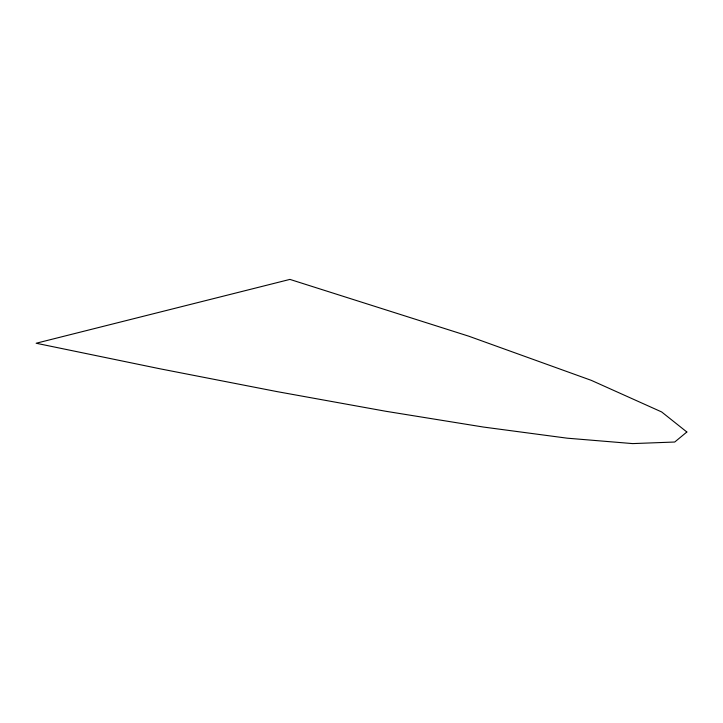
<?xml version="1.0" encoding="UTF-8"?>
<svg xmlns="http://www.w3.org/2000/svg" width="723" height="723" viewBox="0 0 723 723"><rect width="100%" height="100%" fill="white"/><g stroke="black" fill="none" stroke-linecap="round" stroke-linejoin="round"><path stroke-width="1.08" d="M686.85 432.002L674.722 442.024L632.697 443.597L567.184 438.183L483.479 427.058L385.73 411.26L277.099 391.622L159.982 368.793L36.15 343.244L289.923 279.403L468.802 336.204L591.297 380.352L661.644 411.938L686.85 432.002"/></g></svg>
